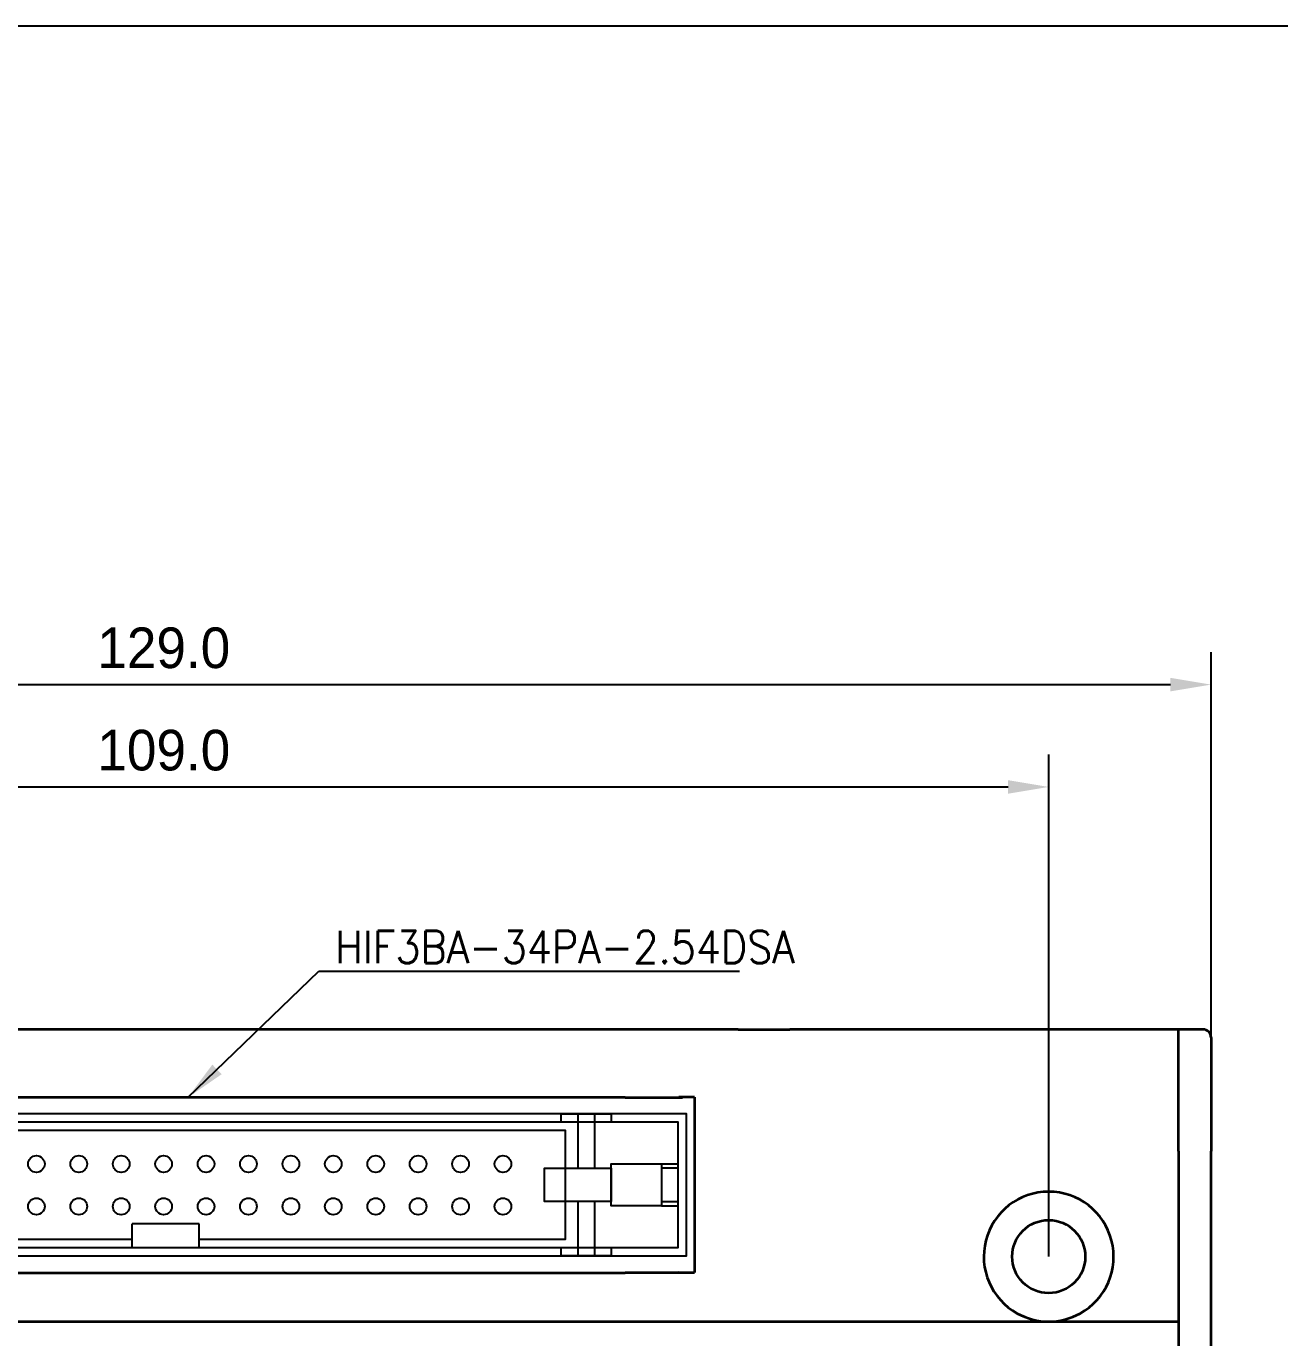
# Model space of a CAD drawing. Extents: x 295 to 2531, y 240 to 845.
# Drawn here: x 1380 to 1457.2, y 763.8 to 844.7 of the extents above; entities that cross this region are included whole.
import ezdxf

# ---------------------------------------------------------------- set-up
doc = ezdxf.new("R2010")
doc.units = 0
doc.header["$LTSCALE"] = 0.1
doc.layers.get('0').update_dxf_attribs({"linetype": 'CONTINUOUS'})
doc.layers.get('DEFPOINTS').update_dxf_attribs({"linetype": 'CONTINUOUS'})
doc.layers.add('SHEET', color=7, linetype='CONTINUOUS')
doc.layers.add('가시적인 것(ISO)', color=7, linetype='CONTINUOUS', lineweight=35)
doc.styles.get("Standard").update_dxf_attribs({"font": 'simplex.shx', "width": 0.9})
doc.styles.add('주 문자 (ISO)', font='')
doc.styles.get('주 문자 (ISO)').set_extended_font_data('Dotum')
doc.dimstyles.new('기본값 (ISO)', dxfattribs={"dimtxt": 2.5, "dimasz": 2.5, "dimexe": 2, "dimexo": 0, "dimgap": 1, "dimtad": 1, "dimdec": 1, "dimrnd": 1e-08, "dimzin": 0, "dimdsep": 46, "dimtxsty": '주 문자 (ISO)', "dimcen": 0.09, "dimdle": 10, "dimclrd": 1, "dimclre": 1, "dimclrt": 256, "dimadec": 1, "dimazin": 0, "dimtfac": 0.6, "dimtofl": 0, "dimtmove": 0, "dimatfit": 3, "dimfxl": 1, "dimtolj": 1, "dimtzin": 0, "dimlwd": -1, "dimlwe": -1, "dimarcsym": 0})

# ---------------------------------------------------------------- blocks, each defined once
blk = doc.blocks.new('*D52')
at = {"color": 1, "transparency": 16777216}
for p, q in [((1333.945, 768.849), (1333.945, 799.785)), ((1442.965, 768.849), (1442.965, 799.785)), ((1336.445, 797.785), (1440.465, 797.785))]:
    blk.add_line(p, q, dxfattribs=at)
for points in [[(1336.445, 798.202), (1336.445, 797.368), (1333.945, 797.785)], [(1440.465, 798.202), (1440.465, 797.368), (1442.965, 797.785)]]:
    blk.add_solid(points, dxfattribs=at)
at = {"layer": 'DEFPOINTS', "color": 0, "transparency": 16777216}
for p in [(1442.965, 797.785), (1333.945, 768.849), (1442.965, 768.849)]:
    blk.add_point(p, dxfattribs=at)
at = {"transparency": 16777216, "insert": (1388.455, 800.037), "char_height": 2.5, "attachment_point": 5, "style": '주 문자 (ISO)'}
blk.add_mtext('\\A1;109.0', dxfattribs=at)
blk = doc.blocks.new('*D53')
at = {"color": 1, "transparency": 16777216}
for p, q in [((1323.945, 782.346), (1323.945, 806.091)), ((1452.965, 782.349), (1452.965, 806.091)), ((1326.445, 804.091), (1450.465, 804.091))]:
    blk.add_line(p, q, dxfattribs=at)
for points in [[(1326.445, 804.508), (1326.445, 803.675), (1323.945, 804.091)], [(1450.465, 804.508), (1450.465, 803.675), (1452.965, 804.091)]]:
    blk.add_solid(points, dxfattribs=at)
at = {"layer": 'DEFPOINTS', "color": 0, "transparency": 16777216}
for p in [(1452.965, 804.091), (1323.945, 782.346), (1452.965, 782.349)]:
    blk.add_point(p, dxfattribs=at)
at = {"transparency": 16777216, "insert": (1388.455, 806.343), "char_height": 2.5, "attachment_point": 5, "style": '주 문자 (ISO)'}
blk.add_mtext('\\A1;129.0', dxfattribs=at)

msp = doc.modelspace()

# ---------------------------------------------------------------- linework, layer by layer
at = {"color": 7}
for p, q in [((1413.964, 777.641), (1413.964, 774.298)), ((1414.992, 777.641), (1414.992, 774.298)), ((1419.107, 774.555), (1420.135, 774.555)), ((1413.964, 772.241), (1413.964, 768.898)), ((1414.992, 772.241), (1414.992, 768.898)), ((1419.107, 771.984), (1420.135, 771.984)), ((1390.625, 770.868), (1386.511, 770.868)), ((1386.511, 769.926), (1386.511, 770.868)), ((1390.625, 769.926), (1390.625, 770.868)), ((1386.511, 769.412), (1386.511, 769.926)), ((1386.511, 769.412), (1390.625, 769.412)), ((1390.625, 769.412), (1390.625, 769.926))]:
    msp.add_line(p, q, dxfattribs=at)
for points in [[(1356.487, 777.641), (1356.487, 768.898), (1420.649, 768.898), (1420.649, 777.641)], [(1416.021, 777.641), (1416.021, 777.126), (1412.935, 777.126), (1412.935, 777.641)], [(1416.021, 774.298), (1416.021, 772.241), (1411.907, 772.241), (1411.907, 774.298)], [(1419.107, 774.555), (1419.107, 771.984), (1416.021, 771.984), (1416.021, 774.555)], [(1416.021, 769.412), (1416.021, 768.898), (1412.935, 768.898), (1412.935, 769.412)]]:
    msp.add_lwpolyline(points, close=True, dxfattribs=at)
for points in [[(1390.625, 769.412), (1420.135, 769.412), (1420.135, 777.126), (1357.001, 777.126), (1357.001, 769.412), (1386.511, 769.412)], [(1390.625, 769.926), (1413.192, 769.926), (1413.192, 776.612), (1363.944, 776.612), (1363.944, 769.926), (1386.511, 769.926)], [(1420.135, 774.298), (1419.107, 774.298), (1419.107, 772.241), (1420.135, 772.241)]]:
    msp.add_lwpolyline(points, dxfattribs=at)
for centre in [(1380.607, 774.555), (1383.22, 774.555), (1385.832, 774.555), (1388.445, 774.555), (1391.057, 774.555), (1393.67, 774.555), (1396.283, 774.555), (1398.895, 774.555), (1401.508, 774.555), (1404.12, 774.555), (1406.733, 774.555), (1409.345, 774.555), (1380.607, 771.942), (1383.22, 771.942), (1385.832, 771.942), (1388.445, 771.942), (1391.057, 771.942), (1393.67, 771.942), (1396.283, 771.942), (1398.895, 771.942), (1401.508, 771.942), (1404.12, 771.942), (1406.733, 771.942), (1409.345, 771.942)]:
    msp.add_circle(centre, 0.514, dxfattribs=at)
at = {"layer": 'SHEET'}
msp.add_line((1624.777, 844.655), (1201.552, 844.655), dxfattribs=at)
at = {"layer": '가시적인 것(ISO)'}
for p, q in [((1416.874, 782.849), (1360.016, 782.849)), ((1420.763, 782.849), (1416.874, 782.849)), ((1423.834, 782.849), (1420.763, 782.849)), ((1423.834, 782.849), (1427.016, 782.849)), ((1450.965, 782.849), (1427.016, 782.849)), ((1450.965, 775.349), (1450.965, 782.849)), ((1452.465, 782.849), (1450.965, 782.849)), ((1452.965, 782.349), (1452.965, 775.349)), ((1416.874, 778.649), (1360.016, 778.649)), ((1416.874, 778.649), (1420.409, 778.649)), ((1421.149, 778.669), (1420.185, 778.669)), ((1420.185, 778.669), (1420.409, 778.649)), ((1421.149, 778.669), (1421.149, 767.869)), ((1450.965, 775.349), (1450.965, 744.599)), ((1452.965, 744.395), (1452.965, 775.349)), ((1360.016, 767.849), (1416.874, 767.849)), ((1420.409, 767.849), (1416.874, 767.849)), ((1420.185, 767.869), (1421.149, 767.869)), ((1420.409, 767.849), (1420.185, 767.869)), ((1325.945, 764.849), (1450.965, 764.849))]:
    msp.add_line(p, q, dxfattribs=at)
msp.add_circle((1442.965, 768.849), 2.25, dxfattribs=at)
for centre, radius, start, end in [((1452.465, 782.349), 0.5, 0, 90), ((1442.965, 768.849), 4, 298.95502, 241.04498), ((1442.965, 768.849), 4, 241.04498, 270), ((1442.965, 768.849), 4, 270, 298.95502)]:
    msp.add_arc(centre, radius, start, end, dxfattribs=at)

# ---------------------------------------------------------------- texts
at = {"color": 7, "insert": (1399.017, 786.926), "char_height": 2, "attachment_point": 7}
msp.add_mtext('\\A1;HIF3BA-34PA-2.54DSA', dxfattribs=at)

# ---------------------------------------------------------------- dimensions: what is measured, and where the dimension line sits
for base, p1, p2, picture, middle in [((1452.965, 804.091), (1323.945, 782.346), (1452.965, 782.349), '*D53', (1388.455, 806.343)), ((1442.965, 797.785), (1333.945, 768.849), (1442.965, 768.849), '*D52', (1388.455, 800.037))]:
    dim = msp.add_linear_dim(base=base, p1=p1, p2=p2, dimstyle='기본값 (ISO)')
    dim.commit()
    dim.dimension.update_dxf_attribs({"geometry": picture, "text_midpoint": middle})

# ---------------------------------------------------------------- leaders
msp.add_leader([(1389.93, 778.646), (1398.008, 786.426), (1423.913, 786.426)], dimstyle='기본값 (ISO)', override={"dimgap": 1, "dimtad": 0})

doc.saveas('drawing.dxf')
